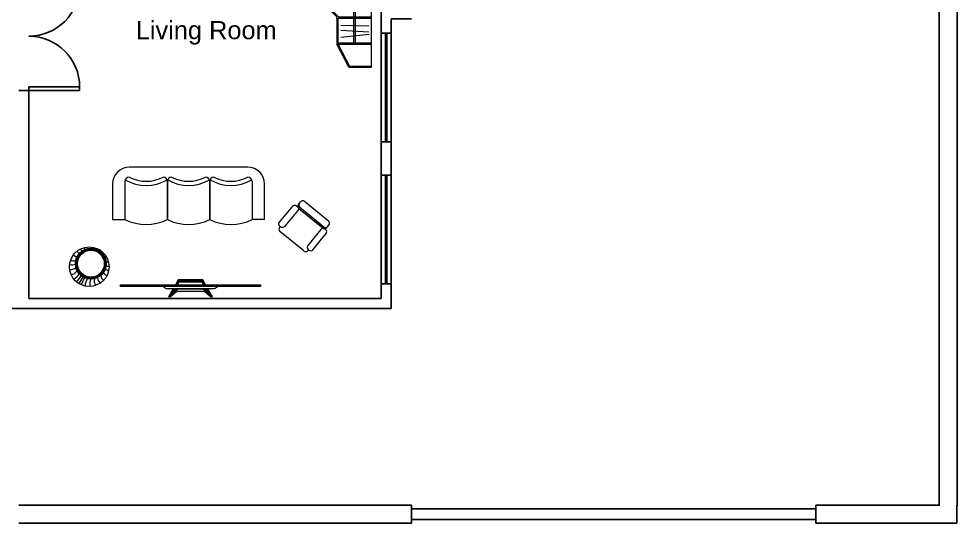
# Model space of a CAD drawing. Header units: millimetres. Extents: x -5354 to 175654, y 1543 to 8261111.
# Drawn here: x 8422 to 21372, y 1543 to 8510 of the extents above; entities that cross this region are included whole.
import ezdxf

# ---------------------------------------------------------------- set-up
doc = ezdxf.new("R2010")
doc.units = ezdxf.units.MM
for name, color, linetype in [('HouseName', 9, 'Continuous'), ('Muro', 7, 'Continuous'), ('Planta', 7, 'Continuous')]:
    doc.layers.add(name, color=color, linetype=linetype)
doc.layers.add('Moveis', color=250, linetype='Continuous', lineweight=13)
doc.styles.get("Standard").update_dxf_attribs({"font": 'arial.ttf'})

# ---------------------------------------------------------------- blocks, each defined once
blk = doc.blocks.new('A$C508C5FA5')
for p, q in [((1.63, 0.69, -343.199), (0.2, 0.69, -343.199)), ((0, 0.49, -343.199), (0, 0.06, -343.199)), ((0.15, 0.52, -343.199), (0.15, 0.06, -343.199)), ((0.66, 0.52, -343.199), (0.66, 0.06, -343.199)), ((0.66, 0.06, -343.199), (0.66, 0.52, -343.199)), ((1.17, 0.52, -343.199), (1.17, 0.06, -343.199)), ((1.17, 0.06, -343.199), (1.17, 0.52, -343.199)), ((1.68, 0.52, -343.199), (1.68, 0.06, -343.199)), ((1.83, 0.06, -343.199), (1.83, 0.49, -343.199)), ((0, 0.06, -343.199), (0.15, 0.06, -343.199)), ((1.83, 0.06, -343.199), (1.68, 0.06, -343.199))]:
    blk.add_line(p, q)
for centre, radius, start, end in [((0.2, 0.49, -343.199), 0.2, 90, 180), ((1.63, 0.49, -343.199), 0.2, 0, 90), ((0.2, 0.52, -343.199), 0.05, 90, 180), ((0.405, 0.965, -343.199), 0.445, 242.5861, 297.4139), ((0.61, 0.52, -343.199), 0.05, 0, 90), ((0.71, 0.52, -343.199), 0.05, 90, 180), ((0.915, 0.965, -343.199), 0.445, 242.5861, 297.4139), ((1.12, 0.52, -343.199), 0.05, 0, 90), ((1.22, 0.52, -343.199), 0.05, 90, 180), ((1.425, 0.965, -343.199), 0.445, 242.5861, 297.4139), ((1.63, 0.52, -343.199), 0.05, 0, 90), ((0.405, 0.965, -343.199), 0.495, 239.4911, 300.5089), ((0.915, 0.965, -343.199), 0.495, 239.4911, 300.5089), ((1.425, 0.965, -343.199), 0.495, 239.4911, 300.5089), ((0.405, 0.572, -343.199), 0.572, 243.519, 296.481), ((0.915, 0.572, -343.199), 0.572, 243.519, 296.481), ((1.425, 0.572, -343.199), 0.572, 243.519, 296.481)]:
    blk.add_arc(centre, radius, start, end)
blk = doc.blocks.new('A$C379C348A')
for p, q in [((1186, 1364), (1396, 1771)), ((1213, 1371), (1408, 1751)), ((1396, 1771), (1793, 1771)), ((1408, 1751), (1793, 1751)), ((1793, 1771), (1793, 0)), ((1186, 917), (1186, 1364)), ((1206, 1351), (1793, 1351)), ((1206, 921), (1206, 1351)), ((1213, 1371), (1793, 1371)), ((1479, 922), (1479, 1352)), ((1510, 922), (1510, 1352)), ((1256, 1229), (1741, 1219)), ((1741, 1108), (1256, 1136)), ((1256, 1020), (1745, 1071)), ((870, 601), (1186, 917)), ((870, 573), (1198, 901)), ((1198, 901), (1793, 901)), ((1206, 921), (1793, 921)), ((1484, 901), (1484, 309)), ((1515, 901), (1515, 278)), ((1260, 789), (1750, 739)), ((0, 395), (400, 601)), ((0, 372), (400, 578)), ((850, 601), (400, 601)), ((400, 578), (400, 0)), ((420, 581), (420, 0)), ((850, 581), (420, 581)), ((519, 533), (570, 43)), ((607, 47), (634, 533)), ((727, 533), (718, 47)), ((850, 601), (870, 601)), ((850, 581), (850, 0)), ((870, 573), (870, 0)), ((1004, 533), (1055, 43)), ((1166, 533), (1217, 43)), ((1321, 52), (1218, 527)), ((1261, 581), (1750, 531)), ((1737, 406), (1273, 551)), ((0, 395), (0, 0)), ((20, 383), (20, 0)), ((420, 309), (850, 309)), ((420, 278), (850, 278)), ((870, 309), (1484, 309)), ((870, 278), (1515, 278)), ((0, 0), (1793, 0))]:
    blk.add_line(p, q)

msp = doc.modelspace()

# ---------------------------------------------------------------- linework, layer by layer
at = {"layer": 'Moveis'}
for p, q in [((12281, 5946), (12311, 5982)), ((12021, 5628), (12030, 5640)), ((12357, 5303), (12026, 5574)), ((12421, 5320), (12411, 5308)), ((9306, 4945), (9249, 4855))]:
    msp.add_line(p, q, dxfattribs=at)
for points in [[(12296, 5964, 0.414214), (12302, 5910), (12632, 5638, 0.414214), (12687, 5644)], [(12701, 5662, 0.414214), (12696, 5716), (12365, 5987, 0.414214), (12311, 5982)], [(12281, 5946, 0.414214), (12287, 5892), (12618, 5621, 0.414214), (12672, 5626), (12701, 5662)]]:
    msp.add_lwpolyline(points, format="xyb", dxfattribs=at)
for points in [[(12256, 5927), (12268, 5917, -0.414214), (12273, 5863), (12091, 5641, -0.414214), (12036, 5635), (12025, 5645, -0.414214), (12019, 5699), (12202, 5922, -0.414214)], [(12658, 5597), (12647, 5607, 0.414214), (12592, 5602), (12410, 5379, 0.414214), (12415, 5325), (12427, 5315, 0.414214), (12481, 5320), (12664, 5543, 0.414214)]]:
    msp.add_lwpolyline(points, format="xyb", close=True, dxfattribs=at)
at = {"layer": 'Moveis', "transparency": 33554687}
msp.add_lwpolyline([(11758, 4815), (9827, 4815), (9827, 4837), (11758, 4837)], close=True, dxfattribs=at)
msp.add_lwpolyline([(11199, 4815, 0.154134), (11150, 4799, -0.181086), (11114, 4781), (10473, 4781, -0.204566), (10434, 4799, 0.133001), (10392, 4815)], format="xyb", dxfattribs=at)
for points in [[(11000, 4837), (10962, 4905), (10623, 4905), (10584, 4837)], [(10590, 4837), (10626, 4900), (10959, 4900), (10995, 4837)], [(10977, 4837), (10950, 4885), (10634, 4885), (10607, 4837)], [(10613, 4837), (10637, 4879), (10947, 4879), (10971, 4837)], [(10623, 4905), (10626, 4900)], [(10634, 4885), (10637, 4879)], [(10950, 4885), (10947, 4879)], [(10962, 4905), (10959, 4900)], [(10552, 4781), (10487, 4668), (10617, 4781), (10968, 4781), (11097, 4668), (11068, 4668), (10983, 4742), (10601, 4742), (10516, 4668), (10487, 4668)], [(10487, 4668), (10503, 4685), (10558, 4781)], [(10503, 4685), (10581, 4754), (10603, 4781)], [(10538, 4716), (10575, 4781)], [(10550, 4726), (10581, 4781)], [(11081, 4685), (11003, 4754), (10982, 4781)], [(11035, 4726), (11003, 4781)], [(11046, 4716), (11009, 4781)], [(11027, 4781), (11081, 4685), (11097, 4668)], [(11097, 4668), (11032, 4781)]]:
    msp.add_lwpolyline(points, dxfattribs=at)
at = {"layer": 'Moveis'}
for centre, radius in [((9395, 5086), 273), ((9417, 5128), 213), ((9417, 5128), 201), ((9417, 5128), 185)]:
    msp.add_circle(centre, radius, dxfattribs=at)
for centre, radius, start, end in [((12051, 5604), 38.6, 140.6475, 230.6475), ((9315, 5340), 40.6, 193.1016, 242.9257), ((9297, 5324), 38.2, 0.5279, 41.0085), ((9180, 5234), 66.1, 232.3285, 295.766), ((9239, 5309), 86.1, 223.7824, 261.6299), ((9273, 5323), 52.5, 206.1897, 255.3718), ((12381, 5332), 38.6, 230.6475, 320.6475), ((9156, 5249), 136, 256.3269, 290.4035), ((9133, 5165), 118, 265.9938, 310.6689), ((9656, 5089), 52.5, 221.948, 271.1302), ((9652, 5134), 40.6, 234.3941, 284.2182), ((9647, 5111), 38.2, 76.3113, 116.7919), ((9121, 5100), 128, 281.3402, 326.3895), ((8981, 5203), 351, 304.9832, 321.9077), ((8753, 5287), 624, 318.7099, 328.4488), ((9864, 4610), 624, 148.8711, 158.61), ((9644, 4951), 136, 186.9163, 220.993), ((9620, 4966), 66.1, 181.5539, 244.9914), ((9660, 5053), 86.1, 215.69, 253.5374), ((9684, 4775), 351, 155.4121, 172.3366), ((9529, 4852), 128, 150.9303, 195.9796), ((9581, 4893), 118, 166.6509, 211.3261)]:
    msp.add_arc(centre, radius, start, end, dxfattribs=at)
at = {"layer": 'Muro'}
for p, q in [((21122, 1784), (21122, 18222)), ((21372, 1784), (21372, 18222)), ((8422, 1793), (13842, 1793)), ((13842, 1743), (19422, 1743)), ((19422, 1793), (21119, 1793)), ((21367, 1543), (21369, 1793)), ((13842, 1593), (19422, 1593)), ((8422, 1543), (13842, 1543)), ((19422, 1543), (21119, 1543)), ((21119, 1543), (21367, 1543))]:
    msp.add_line(p, q, dxfattribs=at)
at = {"layer": 'Planta'}
for p, q in [((13422, 9369), (13422, 4649)), ((13842, 8510), (13562, 8510)), ((13562, 8510), (13562, 4509)), ((13562, 8310), (13422, 8310)), ((13482, 8310), (13482, 6810)), ((13502, 8310), (13502, 6810)), ((9260, 7519), (8422, 7519)), ((9262, 7569), (8562, 7569)), ((8562, 7569), (8562, 7519)), ((8562, 7519), (8562, 4649)), ((9262, 7569), (9260, 7519)), ((13562, 7509), (13562, 7509)), ((13562, 7009), (13562, 7009)), ((13562, 6810), (13422, 6810)), ((13422, 6349), (13562, 6349)), ((13482, 6349), (13482, 4849)), ((13502, 6349), (13502, 4849)), ((13422, 4849), (13562, 4849)), ((8562, 4649), (13422, 4649)), ((7922, 4509), (13562, 4509)), ((13502, 4509), (13502, 4509)), ((13842, 1793), (13842, 1543)), ((19422, 1793), (19422, 1543))]:
    msp.add_line(p, q, dxfattribs=at)
for centre, start, end in [((8562, 8969), 270, 0), ((8562, 7569), 0, 90)]:
    msp.add_arc(centre, 700, start, end, dxfattribs=at)

# ---------------------------------------------------------------- block references
at = {"layer": 'Moveis', "xscale": 0.7977021456316297, "yscale": 0.7977021456316297, "zscale": 0.7977021456316297, "rotation": 90}
msp.add_blockref('A$C379C348A', (13290, 7841), dxfattribs=at)
at = {"layer": 'Moveis', "xscale": 1146.403237187629, "yscale": 1146.403237187629, "zscale": 1146.403237187629}
msp.add_blockref('A$C508C5FA5', (9716, 5669, -458370), dxfattribs=at)

# ---------------------------------------------------------------- texts
at = {"layer": 'HouseName'}
msp.add_text('Living Room', height=250.42, dxfattribs=at).set_placement((10037, 8228))

doc.saveas('drawing.dxf')
